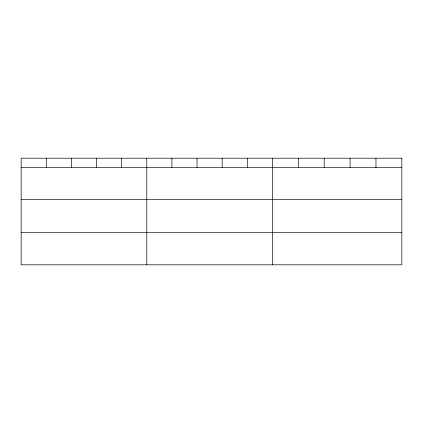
<?xml version="1.0" encoding="UTF-8"?>
<svg xmlns="http://www.w3.org/2000/svg" width="423" height="423" viewBox="0 0 423 423"><rect width="100%" height="100%" fill="white"/><g stroke="black" fill="none" stroke-linecap="round" stroke-linejoin="round"><path stroke-width="0.63" d="M21.15 167.476L401.85 167.476M21.15 199.598L401.85 199.598M21.15 232.692L401.85 232.692M375.962 158.186L375.962 167.476M350.075 158.186L350.075 167.476M324.187 158.186L324.187 167.476M298.3 158.186L298.3 167.476M272.412 158.186L272.412 264.814M247.286 158.186L247.286 167.476M222.16 158.186L222.16 167.476M197.033 158.186L197.033 167.476M171.907 158.186L171.907 167.476M146.781 158.186L146.781 264.814M121.655 158.186L121.655 167.476M96.529 158.186L96.529 167.476M71.402 158.186L71.402 167.476M46.276 158.186L46.276 167.476M401.85 158.186L21.15 158.186L21.15 264.814L401.85 264.814L401.85 158.186"/></g></svg>
